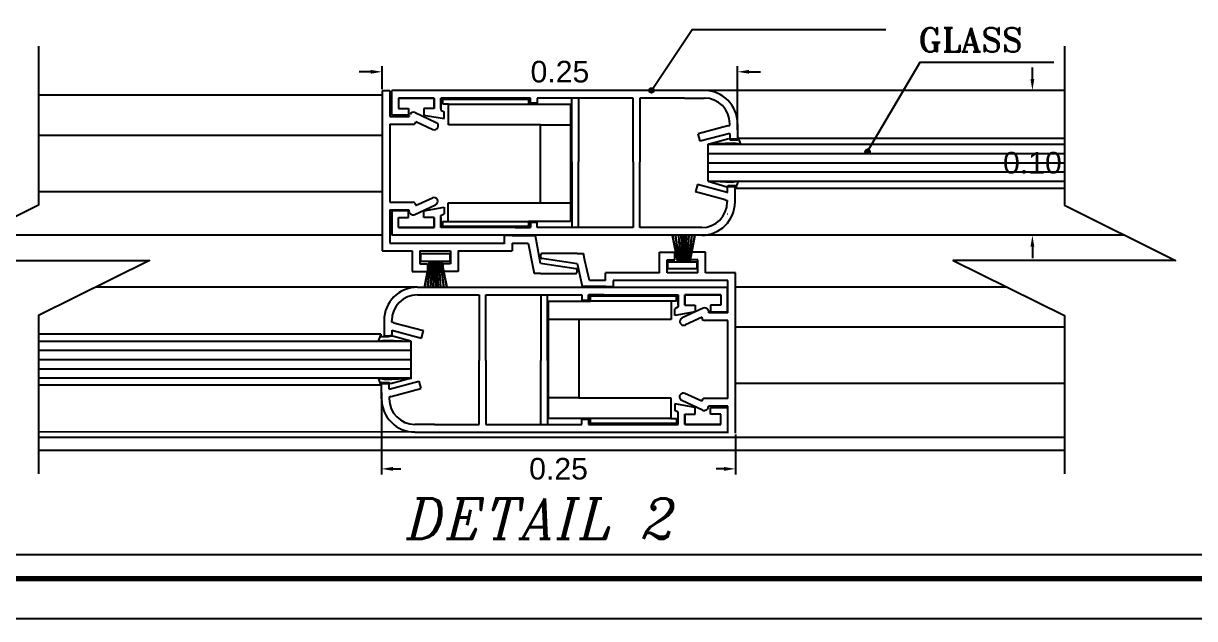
# Model space of a CAD drawing. Header units: inches. Extents: x -580639 to 179052, y 0 to 152898.
# Drawn here: x 155314 to 169954, y 114140 to 121579 of the extents above; entities that cross this region are included whole.
import ezdxf

# ---------------------------------------------------------------- set-up
doc = ezdxf.new("R2010")
doc.units = ezdxf.units.IN
doc.header["$LTSCALE"] = 500
doc.header["$MEASUREMENT"] = 0
doc.linetypes.add('ACAD_ISO03W100', pattern=[30, 12, -18])
doc.layers.add('A-0.25', color=42, linetype='Continuous', lineweight=25)
doc.layers.add('A-wall', color=52, linetype='Continuous', lineweight=35)
for name, color, linetype in [('A-SYMB-CUTL', 111, 'Continuous'), ('BURLETES', 1, 'Continuous'), ('Cotas', 1, 'Continuous'), ('DIMEN1', 6, 'Continuous'), ('HERRAJES', 1, 'Continuous'), ('VIDRIOS', 4, 'Continuous')]:
    doc.layers.add(name, color=color, linetype=linetype)
doc.styles.add('ITALICC', font='ITALICC.shx', dxfattribs={"oblique": 12.5, "height": 0.2})
doc.styles.add('ROMANT', font='romant.shx')
doc.styles.get("Standard").update_dxf_attribs({"font": 'arial.ttf'})
doc.dimstyles.get("Standard").update_dxf_attribs({"dimtxt": 0.18, "dimasz": 0.18, "dimexe": 0.18, "dimexo": 0.0625, "dimgap": 0.09, "dimtad": 0, "dimtih": 1, "dimtoh": 1, "dimdec": 4, "dimzin": 0, "dimdsep": 46, "dimtxsty": 'Standard', "dimcen": 0.09, "dimadec": 0, "dimazin": 0, "dimtfac": 1, "dimtdec": 4, "dimtofl": 0, "dimtmove": 0, "dimatfit": 3, "dimfxl": 1, "dimtolj": 1, "dimtzin": 0, "dimarcsym": 0})

# ---------------------------------------------------------------- blocks, each defined once
blk = doc.blocks.new('*D1647')
at = {"layer": 'Defpoints', "color": 0, "linetype": 'ACAD_ISO03W100', "ltscale": 15, "transparency": 16777216}
for p in [(2.13738, 0.32575), (2.1152, 0.22518), (2.13738, 0.22518)]:
    blk.add_point(p, dxfattribs=at)
at = {"layer": 'DIMEN1', "color": 0, "linetype": 'Continuous', "lineweight": -2, "ltscale": 15, "transparency": 16777216}
for p, q in [((2.1152, 0.33375), (2.1152, 0.34175)), ((2.13638, 0.32575), (2.1112, 0.32575)), ((2.13638, 0.22518), (2.1112, 0.22518)), ((2.1152, 0.21718), (2.1152, 0.20918))]:
    blk.add_line(p, q, dxfattribs=at)
at = {"layer": 'DIMEN1', "color": 0, "linetype": 'ACAD_ISO03W100', "ltscale": 15, "transparency": 16777216}
for points in [[(2.11386, 0.33375), (2.11653, 0.33375), (2.1152, 0.32575)], [(2.11386, 0.21718), (2.11653, 0.21718), (2.1152, 0.22518)]]:
    blk.add_solid(points, dxfattribs=at)
at = {"layer": 'DIMEN1', "color": 0, "linetype": 'ACAD_ISO03W100', "ltscale": 15, "transparency": 16777216, "insert": (2.1152, 0.27547), "char_height": 0.015, "attachment_point": 5}
blk.add_mtext('\\A1;0.10', dxfattribs=at)
blk = doc.blocks.new('*D1648')
at = {"layer": 'Defpoints', "color": 0, "linetype": 'ACAD_ISO03W100', "ltscale": 15, "transparency": 16777216}
for p in [(1.66321, 0.11698), (1.90904, 0.08785), (1.66321, 0.06296)]:
    blk.add_point(p, dxfattribs=at)
at = {"layer": 'DIMEN1', "color": 0, "linetype": 'Continuous', "lineweight": -2, "ltscale": 15, "transparency": 16777216}
for p, q in [((1.66321, 0.11598), (1.66321, 0.05896)), ((1.90904, 0.08685), (1.90904, 0.05896)), ((1.67121, 0.06296), (1.67659, 0.06296)), ((1.90104, 0.06296), (1.89567, 0.06296))]:
    blk.add_line(p, q, dxfattribs=at)
at = {"layer": 'DIMEN1', "color": 0, "linetype": 'ACAD_ISO03W100', "ltscale": 15, "transparency": 16777216}
for points in [[(1.67121, 0.06429), (1.67121, 0.06162), (1.66321, 0.06296)], [(1.90104, 0.06429), (1.90104, 0.06162), (1.90904, 0.06296)]]:
    blk.add_solid(points, dxfattribs=at)
at = {"layer": 'DIMEN1', "color": 0, "linetype": 'ACAD_ISO03W100', "ltscale": 15, "transparency": 16777216, "insert": (1.78613, 0.06296), "char_height": 0.015, "attachment_point": 5}
blk.add_mtext('\\A1;0.25', dxfattribs=at)
blk = doc.blocks.new('*D1649')
at = {"layer": 'Defpoints', "color": 0, "linetype": 'ACAD_ISO03W100', "ltscale": 15, "transparency": 16777216}
for p in [(1.91048, 0.33871), (1.66369, 0.3256), (1.91048, 0.29732)]:
    blk.add_point(p, dxfattribs=at)
at = {"layer": 'DIMEN1', "color": 0, "linetype": 'Continuous', "lineweight": -2, "ltscale": 15, "transparency": 16777216}
for p, q in [((1.66369, 0.3266), (1.66369, 0.34271)), ((1.91048, 0.29832), (1.91048, 0.34271)), ((1.65569, 0.33871), (1.64769, 0.33871)), ((1.91848, 0.33871), (1.92648, 0.33871))]:
    blk.add_line(p, q, dxfattribs=at)
at = {"layer": 'DIMEN1', "color": 0, "linetype": 'ACAD_ISO03W100', "ltscale": 15, "transparency": 16777216}
for points in [[(1.65569, 0.34005), (1.65569, 0.33738), (1.66369, 0.33871)], [(1.91848, 0.34005), (1.91848, 0.33738), (1.91048, 0.33871)]]:
    blk.add_solid(points, dxfattribs=at)
at = {"layer": 'DIMEN1', "color": 0, "linetype": 'ACAD_ISO03W100', "ltscale": 15, "transparency": 16777216, "insert": (1.78709, 0.33871), "char_height": 0.015, "attachment_point": 5}
blk.add_mtext('\\A1;0.25', dxfattribs=at)
blk = doc.blocks.new('A$C0E497C2A')
at = {"color": 2}
for p, q in [((1.66369, 0.3256), (1.66369, 0.21967)), ((1.66903, 0.3256), (1.66369, 0.3256)), ((1.66903, 0.3256), (1.66903, 0.3076)), ((1.67489, 0.32576), (1.67026, 0.32576)), ((1.67026, 0.32505), (1.67026, 0.32576)), ((1.88739, 0.32575), (1.67489, 0.32576)), ((1.67026, 0.30868), (1.67026, 0.32505)), ((1.6998, 0.32043), (1.67489, 0.32043)), ((1.67489, 0.32043), (1.6998, 0.32043)), ((1.67489, 0.32043), (1.67489, 0.31331)), ((1.6998, 0.31331), (1.6998, 0.32043)), ((1.6998, 0.32043), (1.6998, 0.31331)), ((1.76672, 0.32043), (1.70443, 0.32043)), ((1.70443, 0.31331), (1.70443, 0.32043)), ((1.70443, 0.32043), (1.70443, 0.31331)), ((1.75605, 0.32043), (1.76672, 0.32043)), ((1.76672, 0.32043), (1.76067, 0.32043)), ((1.76672, 0.31687), (1.76672, 0.32043)), ((1.83802, 0.32043), (1.77135, 0.32043)), ((1.77135, 0.32043), (1.77135, 0.31687)), ((1.79531, 0.27607), (1.79531, 0.32043)), ((1.79993, 0.32043), (1.79993, 0.27607)), ((1.83802, 0.27607), (1.83802, 0.32043)), ((1.87362, 0.32043), (1.84265, 0.32043)), ((1.87362, 0.32043), (1.84265, 0.32043)), ((1.84265, 0.32043), (1.84265, 0.27607)), ((1.87362, 0.32043), (1.8873, 0.32043)), ((1.67489, 0.31331), (1.68201, 0.31331)), ((1.68201, 0.31331), (1.68201, 0.30868)), ((1.68655, 0.31035), (1.70107, 0.30358)), ((1.69268, 0.31331), (1.69268, 0.30868)), ((1.6998, 0.31331), (1.69268, 0.31331)), ((1.70443, 0.31331), (1.70443, 0.31206)), ((1.70443, 0.31206), (1.70671, 0.31083)), ((1.70671, 0.30621), (1.70671, 0.31083)), ((1.77135, 0.31687), (1.76672, 0.31687)), ((1.66903, 0.3076), (1.68246, 0.3076)), ((1.66903, 0.30227), (1.68526, 0.30227)), ((1.66903, 0.30227), (1.66903, 0.24809)), ((1.68201, 0.30868), (1.67026, 0.30868)), ((1.68704, 0.30423), (1.69881, 0.29874)), ((1.69268, 0.30868), (1.70671, 0.30621)), ((1.90372, 0.30112), (1.88309, 0.29559)), ((1.90372, 0.30112), (1.9051, 0.30151)), ((1.9051, 0.30151), (1.9051, 0.30263)), ((1.91044, 0.30263), (1.91052, 0.29202)), ((1.88447, 0.29044), (1.88309, 0.29559)), ((1.9051, 0.29596), (1.88447, 0.29044)), ((1.9051, 0.29596), (1.90518, 0.29596)), ((1.90518, 0.29596), (1.90518, 0.29202)), ((1.91052, 0.29202), (1.90518, 0.29202)), ((1.79531, 0.27607), (1.79531, 0.23051)), ((1.79993, 0.23051), (1.79993, 0.27607)), ((1.83802, 0.27607), (1.83802, 0.23051)), ((1.84265, 0.23051), (1.84265, 0.27607)), ((1.88271, 0.26051), (1.88133, 0.25536)), ((1.90334, 0.25499), (1.88271, 0.26051)), ((1.90196, 0.24983), (1.88133, 0.25536)), ((1.90334, 0.25499), (1.90342, 0.25499)), ((1.90876, 0.25893), (1.90342, 0.25893)), ((1.90342, 0.25499), (1.90342, 0.25893)), ((1.90868, 0.24832), (1.90876, 0.25893)), ((1.66903, 0.24809), (1.68513, 0.24809)), ((1.68625, 0.23959), (1.70077, 0.24636)), ((1.68691, 0.24579), (1.69851, 0.25119)), ((1.69268, 0.24226), (1.70671, 0.24473)), ((1.70671, 0.24473), (1.70671, 0.2401)), ((1.90196, 0.24983), (1.90334, 0.24944)), ((1.90334, 0.24944), (1.90334, 0.24832)), ((1.90334, 0.24944), (1.90342, 0.24944)), ((1.66903, 0.24275), (1.68219, 0.24275)), ((1.66903, 0.24275), (1.66903, 0.21967)), ((1.68201, 0.24226), (1.67026, 0.24226)), ((1.67026, 0.24226), (1.67026, 0.22517)), ((1.67489, 0.23051), (1.67489, 0.23763)), ((1.67489, 0.23763), (1.68201, 0.23763)), ((1.68201, 0.23763), (1.68201, 0.24226)), ((1.6827, 0.24088), (1.68233, 0.24168)), ((1.69268, 0.23763), (1.69268, 0.24226)), ((1.6998, 0.23763), (1.69268, 0.23763)), ((1.6998, 0.23051), (1.6998, 0.23763)), ((1.6998, 0.23763), (1.6998, 0.23051)), ((1.70443, 0.23888), (1.70671, 0.2401)), ((1.70443, 0.23763), (1.70443, 0.23888)), ((1.70443, 0.23051), (1.70443, 0.23763)), ((1.70443, 0.23763), (1.70443, 0.23051)), ((1.9033, 0.24013), (1.90342, 0.24013)), ((1.67489, 0.23051), (1.6998, 0.23051)), ((1.6998, 0.23051), (1.67489, 0.23051)), ((1.76672, 0.23051), (1.70443, 0.23051)), ((1.75605, 0.23051), (1.76672, 0.23051)), ((1.76672, 0.23051), (1.76067, 0.23051)), ((1.77135, 0.23407), (1.76672, 0.23407)), ((1.76672, 0.23407), (1.76672, 0.23051)), ((1.77135, 0.23051), (1.77135, 0.23407)), ((1.83802, 0.23051), (1.77135, 0.23051)), ((1.87362, 0.23051), (1.84265, 0.23051)), ((1.87362, 0.23051), (1.84265, 0.23051)), ((1.87824, 0.23051), (1.87362, 0.23051)), ((1.88554, 0.23051), (1.87824, 0.23051)), ((1.66369, 0.21967), (1.66369, 0.21433)), ((1.66903, 0.21967), (1.74855, 0.21967)), ((1.88554, 0.22518), (1.67026, 0.22517)), ((1.74855, 0.22338), (1.74855, 0.22501)), ((1.75389, 0.22501), (1.74855, 0.22501)), ((1.74855, 0.21982), (1.74855, 0.22338)), ((1.74855, 0.21982), (1.74855, 0.21946)), ((1.75389, 0.22501), (1.76989, 0.22501)), ((1.75389, 0.21982), (1.75389, 0.21433)), ((1.75389, 0.21967), (1.76455, 0.21967)), ((1.76455, 0.2197), (1.76455, 0.21967)), ((1.76455, 0.21967), (1.76514, 0.21967)), ((1.76514, 0.21967), (1.76831, 0.20338)), ((1.76989, 0.22501), (1.77339, 0.20583)), ((1.66369, 0.21433), (1.68446, 0.21433)), ((1.68446, 0.21429), (1.68446, 0.21444)), ((1.68446, 0.21429), (1.68446, 0.20005)), ((1.6898, 0.21433), (1.71116, 0.21433)), ((1.6898, 0.21433), (1.6898, 0.20539)), ((1.71116, 0.21433), (1.71116, 0.20539)), ((1.7165, 0.21433), (1.7165, 0.20005)), ((1.7165, 0.21433), (1.75389, 0.21433)), ((1.77389, 0.20971), (1.77389, 0.21176)), ((1.79912, 0.21247), (1.7746, 0.21247)), ((1.79912, 0.21247), (1.80347, 0.21247)), ((1.80443, 0.20775), (1.80347, 0.21247)), ((1.85623, 0.19916), (1.85623, 0.2134)), ((1.85623, 0.2134), (1.86691, 0.2134)), ((1.85623, 0.2134), (1.86178, 0.2134)), ((1.86691, 0.20806), (1.86691, 0.2134)), ((1.88827, 0.2134), (1.87759, 0.2134)), ((1.87759, 0.20806), (1.87759, 0.2134)), ((1.88827, 0.2134), (1.88272, 0.2134)), ((1.88827, 0.19916), (1.88827, 0.2134)), ((1.6898, 0.20539), (1.69514, 0.20539)), ((1.69514, 0.20539), (1.69514, 0.20005)), ((1.70583, 0.20539), (1.70583, 0.20005)), ((1.71116, 0.20539), (1.70583, 0.20539)), ((1.76831, 0.20338), (1.76926, 0.19867)), ((1.77362, 0.2058), (1.79824, 0.20213)), ((1.79912, 0.20534), (1.77449, 0.209)), ((1.80284, 0.18963), (1.79934, 0.20531)), ((1.80759, 0.19378), (1.80443, 0.20775)), ((1.86157, 0.19916), (1.86157, 0.20806)), ((1.86157, 0.20806), (1.86691, 0.20806)), ((1.88293, 0.20806), (1.87759, 0.20806)), ((1.88293, 0.19916), (1.88293, 0.20806)), ((1.68446, 0.20005), (1.69514, 0.20005)), ((1.68446, 0.20005), (1.69001, 0.20005)), ((1.7165, 0.20005), (1.70583, 0.20005)), ((1.7165, 0.20005), (1.71095, 0.20005)), ((1.77361, 0.19867), (1.76926, 0.19867)), ((1.77361, 0.19867), (1.79813, 0.19867)), ((1.79885, 0.20143), (1.79885, 0.19938)), ((1.81884, 0.19378), (1.81884, 0.19912)), ((1.85623, 0.19912), (1.81884, 0.19912)), ((1.85623, 0.19916), (1.85622, 0.19899)), ((1.88293, 0.19912), (1.86157, 0.19912)), ((1.88827, 0.19916), (1.88827, 0.19901)), ((1.90904, 0.19912), (1.88827, 0.19912)), ((1.90904, 0.19378), (1.90904, 0.19912)), ((1.68815, 0.18912), (1.89881, 0.18913)), ((1.81884, 0.18963), (1.80284, 0.18963)), ((1.80818, 0.19378), (1.80759, 0.19378)), ((1.81884, 0.19378), (1.80818, 0.19378)), ((1.80818, 0.19375), (1.80818, 0.19378)), ((1.81884, 0.18963), (1.82418, 0.18963)), ((1.9037, 0.19378), (1.82418, 0.19378)), ((1.82418, 0.19378), (1.82418, 0.19007)), ((1.82418, 0.19007), (1.82418, 0.18963)), ((1.89881, 0.18913), (1.90344, 0.18913)), ((1.90344, 0.18842), (1.90344, 0.18913)), ((1.90344, 0.17205), (1.90344, 0.18842)), ((1.9037, 0.17138), (1.9037, 0.19378)), ((1.90904, 0.08785), (1.90904, 0.19378)), ((1.68815, 0.18379), (1.69545, 0.18379)), ((1.69545, 0.18379), (1.70008, 0.18379)), ((1.70008, 0.18379), (1.73105, 0.18379)), ((1.70008, 0.18379), (1.73105, 0.18379)), ((1.73105, 0.18379), (1.73105, 0.13823)), ((1.73567, 0.13823), (1.73567, 0.18379)), ((1.73567, 0.18379), (1.80235, 0.18379)), ((1.77376, 0.18379), (1.77376, 0.13823)), ((1.77839, 0.13823), (1.77839, 0.18379)), ((1.80235, 0.18379), (1.80235, 0.18023)), ((1.80235, 0.18023), (1.80697, 0.18023)), ((1.81765, 0.18379), (1.80697, 0.18379)), ((1.80697, 0.18023), (1.80697, 0.18379)), ((1.80697, 0.18379), (1.86927, 0.18379)), ((1.86927, 0.17668), (1.86927, 0.18379)), ((1.89881, 0.18379), (1.87389, 0.18379)), ((1.87389, 0.18379), (1.87389, 0.17668)), ((1.87389, 0.17668), (1.87389, 0.18379)), ((1.87389, 0.18379), (1.89881, 0.18379)), ((1.89881, 0.18379), (1.89881, 0.17668)), ((1.6704, 0.17417), (1.67028, 0.17417)), ((1.86927, 0.17543), (1.86699, 0.1742)), ((1.86699, 0.16958), (1.86699, 0.1742)), ((1.88101, 0.17205), (1.86699, 0.16958)), ((1.86927, 0.17668), (1.86927, 0.17543)), ((1.88649, 0.17454), (1.87198, 0.16777)), ((1.87389, 0.17668), (1.88101, 0.17668)), ((1.88101, 0.17668), (1.88101, 0.17205)), ((1.89004, 0.17325), (1.89042, 0.17244)), ((1.9037, 0.17138), (1.89056, 0.17138)), ((1.89881, 0.17668), (1.89169, 0.17668)), ((1.89169, 0.17668), (1.89169, 0.17205)), ((1.89169, 0.17205), (1.90344, 0.17205)), ((1.66502, 0.16599), (1.66494, 0.15537)), ((1.67036, 0.16487), (1.67028, 0.16487)), ((1.67036, 0.16487), (1.67036, 0.16599)), ((1.67174, 0.16448), (1.67036, 0.16487)), ((1.67174, 0.16448), (1.69237, 0.15895)), ((1.88583, 0.16834), (1.87423, 0.16293)), ((1.88583, 0.16782), (1.88583, 0.16834)), ((1.9037, 0.16604), (1.88761, 0.16604)), ((1.9037, 0.11186), (1.9037, 0.16604)), ((1.66494, 0.15537), (1.67028, 0.15537)), ((1.67036, 0.15932), (1.67028, 0.15932)), ((1.67028, 0.15932), (1.67028, 0.15537)), ((1.67036, 0.15932), (1.69099, 0.15379)), ((1.69099, 0.15379), (1.69237, 0.15895)), ((1.73105, 0.09388), (1.73105, 0.13823)), ((1.73567, 0.13823), (1.73567, 0.09388)), ((1.77376, 0.09388), (1.77376, 0.13823)), ((1.77839, 0.13823), (1.77839, 0.09388)), ((1.66317, 0.12229), (1.66851, 0.12229)), ((1.66326, 0.11168), (1.66317, 0.12229)), ((1.66851, 0.11834), (1.66851, 0.12229)), ((1.66859, 0.11834), (1.68922, 0.12387)), ((1.68922, 0.12387), (1.69061, 0.11871)), ((1.66998, 0.11319), (1.69061, 0.11871)), ((1.8857, 0.1099), (1.87394, 0.11538)), ((1.66998, 0.11319), (1.66859, 0.11279)), ((1.66859, 0.11279), (1.66859, 0.11168)), ((1.86699, 0.1081), (1.86699, 0.10347)), ((1.88101, 0.10563), (1.86699, 0.1081)), ((1.8862, 0.10377), (1.87168, 0.11054)), ((1.9037, 0.11186), (1.88748, 0.11186)), ((1.9037, 0.10652), (1.89028, 0.10652)), ((1.9037, 0.08785), (1.9037, 0.10652)), ((1.86927, 0.10225), (1.86699, 0.10347)), ((1.86927, 0.09388), (1.86927, 0.10225)), ((1.87389, 0.101), (1.87389, 0.09388)), ((1.87389, 0.101), (1.88101, 0.101)), ((1.87389, 0.09388), (1.87389, 0.101)), ((1.88101, 0.101), (1.88101, 0.10563)), ((1.89169, 0.10563), (1.90344, 0.10563)), ((1.89169, 0.101), (1.89169, 0.10563)), ((1.89881, 0.101), (1.89169, 0.101)), ((1.89881, 0.09388), (1.89881, 0.101)), ((1.90344, 0.10563), (1.90344, 0.08925)), ((1.70008, 0.09388), (1.68639, 0.09388)), ((1.70008, 0.09388), (1.73105, 0.09388)), ((1.73567, 0.09388), (1.80235, 0.09388)), ((1.80235, 0.09744), (1.80697, 0.09744)), ((1.80235, 0.09388), (1.80235, 0.09744)), ((1.80697, 0.09744), (1.80697, 0.09388)), ((1.80697, 0.09388), (1.86927, 0.09388)), ((1.87389, 0.09388), (1.89881, 0.09388)), ((1.89881, 0.09388), (1.87389, 0.09388)), ((1.68631, 0.08855), (1.89881, 0.08854)), ((1.89881, 0.08854), (1.90344, 0.08854)), ((1.90344, 0.08925), (1.90344, 0.08854))]:
    blk.add_line(p, q, dxfattribs=at)
for p, q in [((1.9051, 0.30151), (1.90518, 0.30151)), ((1.8866, 0.22538), (1.88721, 0.22538)), ((1.86927, 0.18379), (1.86927, 0.17668)), ((1.66859, 0.11834), (1.66851, 0.11834)), ((1.70008, 0.09388), (1.73105, 0.09388)), ((1.80697, 0.09388), (1.81302, 0.09388))]:
    blk.add_line(p, q)
for centre, radius, start, end in [((1.8873, 0.30263), 0.02314, 0, 90), ((1.8873, 0.30263), 0.0178, 0, 90), ((1.68542, 0.30793), 0.00267, 65, 155), ((1.68424, 0.3075), 0.00178, 155, 176.63017), ((1.68526, 0.30405), 0.00178, 270, 0), ((1.69994, 0.30116), 0.00267, 335, 65), ((1.69994, 0.30116), 0.00267, 245, 335), ((1.68513, 0.24631), 0.00178, 0, 90), ((1.69964, 0.24877), 0.00267, 25, 115), ((1.69964, 0.24877), 0.00267, 295, 25), ((1.88554, 0.24832), 0.02314, 270, 0), ((1.88554, 0.24832), 0.0178, 270, 0), ((1.68394, 0.24244), 0.00178, 169.95219, 205), ((1.68512, 0.24201), 0.00267, 205, 295), ((1.7746, 0.21176), 0.000712, 90, 180), ((1.7746, 0.20971), 0.000712, 180, 261.53404), ((1.79813, 0.19938), 0.000712, 270, 0), ((1.79813, 0.20143), 0.000712, 0, 81.53404), ((1.68815, 0.16599), 0.02314, 90, 180), ((1.68815, 0.16599), 0.0178, 90, 180), ((1.88762, 0.17212), 0.00267, 25, 115), ((1.8888, 0.17169), 0.00178, 349.95219, 25), ((1.8731, 0.16535), 0.00267, 115, 205), ((1.8731, 0.16535), 0.00267, 205, 295), ((1.88761, 0.16782), 0.00178, 180, 270), ((1.87281, 0.11296), 0.00267, 155, 245), ((1.87281, 0.11296), 0.00267, 65, 155), ((1.68639, 0.11168), 0.02314, 180, 270), ((1.68639, 0.11168), 0.0178, 180, 270), ((1.88748, 0.11008), 0.00178, 90, 180), ((1.88733, 0.10637), 0.00283, 246.35249, 349.90772), ((1.88851, 0.10662), 0.00178, 335, 356.63017)]:
    blk.add_arc(centre, radius, start, end, dxfattribs=at)
at = {"layer": 'A-SYMB-CUTL'}
for points in [[(1.42489, 0.35658), (1.42489, 0.24605), (1.34764, 0.20776), (1.50215, 0.20776), (1.42489, 0.16947), (1.42489, 0.05949)], [(2.13738, 0.35658), (2.13738, 0.24605), (2.21464, 0.20776), (2.06013, 0.20776), (2.13738, 0.16947), (2.13738, 0.05949)]]:
    blk.add_lwpolyline(points, dxfattribs=at)
at = {"layer": 'BURLETES'}
for p, q in [((1.86508, 0.22499), (1.86525, 0.22502)), ((1.86508, 0.22499), (1.86869, 0.20673)), ((1.86525, 0.22502), (1.86887, 0.20677)), ((1.86716, 0.2251), (1.86734, 0.22512)), ((1.86716, 0.2251), (1.86961, 0.20674)), ((1.86734, 0.22512), (1.86979, 0.20676)), ((1.86937, 0.22499), (1.86955, 0.225)), ((1.86937, 0.22499), (1.87066, 0.20674)), ((1.86955, 0.225), (1.87084, 0.20675)), ((1.87111, 0.22499), (1.87128, 0.225)), ((1.87111, 0.22499), (1.87194, 0.20674)), ((1.87128, 0.225), (1.87212, 0.20675)), ((1.87273, 0.225), (1.87318, 0.225)), ((1.87273, 0.20674), (1.87273, 0.225)), ((1.87318, 0.225), (1.87318, 0.20674)), ((1.87463, 0.225), (1.87382, 0.20675)), ((1.87481, 0.225), (1.87399, 0.20674)), ((1.87481, 0.225), (1.87463, 0.225)), ((1.87637, 0.22501), (1.87509, 0.20675)), ((1.87654, 0.225), (1.87527, 0.20674)), ((1.87857, 0.22513), (1.87614, 0.20676)), ((1.87875, 0.2251), (1.87632, 0.20674)), ((1.87654, 0.225), (1.87637, 0.22501)), ((1.88066, 0.22503), (1.87706, 0.20677)), ((1.88084, 0.225), (1.87724, 0.20674)), ((1.87875, 0.2251), (1.87857, 0.22513)), ((1.88084, 0.225), (1.88066, 0.22503)), ((1.71076, 0.21223), (1.69019, 0.21225)), ((1.69019, 0.21225), (1.69019, 0.2073)), ((1.71076, 0.20728), (1.71076, 0.21223)), ((1.8724, 0.21451), (1.8724, 0.21451)), ((1.87287, 0.21493), (1.87287, 0.21493)), ((1.69019, 0.2073), (1.71076, 0.20728)), ((1.693, 0.18906), (1.69661, 0.20732)), ((1.69317, 0.18903), (1.69679, 0.20728)), ((1.69509, 0.18895), (1.69754, 0.20731)), ((1.69526, 0.18893), (1.69771, 0.20729)), ((1.69729, 0.18906), (1.69858, 0.20731)), ((1.69747, 0.18905), (1.69876, 0.2073)), ((1.69903, 0.18906), (1.69986, 0.20731)), ((1.6992, 0.18905), (1.70004, 0.2073)), ((1.70065, 0.20731), (1.70065, 0.18906)), ((1.7011, 0.18906), (1.7011, 0.20731)), ((1.70255, 0.18905), (1.70174, 0.2073)), ((1.70273, 0.18906), (1.70192, 0.20731)), ((1.70429, 0.18904), (1.70301, 0.2073)), ((1.70446, 0.18906), (1.70319, 0.20731)), ((1.70649, 0.18892), (1.70406, 0.20729)), ((1.70667, 0.18895), (1.70424, 0.20731)), ((1.70858, 0.18902), (1.70499, 0.20728)), ((1.70876, 0.18906), (1.70516, 0.20731)), ((1.86194, 0.20672), (1.88227, 0.20672)), ((1.86194, 0.20177), (1.86194, 0.20672)), ((1.88227, 0.20672), (1.88227, 0.20177)), ((1.88227, 0.20177), (1.86194, 0.20177)), ((1.70065, 0.18906), (1.7011, 0.18906))]:
    blk.add_line(p, q, dxfattribs=at)
at = {"layer": 'Cotas', "color": 22}
for p, q in [((2.13738, 0.32575), (1.88739, 0.32575)), ((1.42489, 0.32263), (1.66369, 0.32263)), ((1.42489, 0.29478), (1.66369, 0.29478)), ((1.91072, 0.29328), (1.91072, 0.29141)), ((1.91072, 0.29328), (1.91249, 0.2884)), ((1.89004, 0.2884), (1.90433, 0.29234)), ((1.90782, 0.28922), (1.89004, 0.2884)), ((1.90433, 0.29234), (1.90537, 0.29151)), ((1.90537, 0.29151), (1.91072, 0.29141)), ((1.91249, 0.2884), (1.90782, 0.28922)), ((1.91072, 0.29269), (2.13738, 0.29269)), ((1.91072, 0.29141), (1.91072, 0.29269)), ((1.89004, 0.26275), (1.90289, 0.25881)), ((1.90638, 0.26193), (1.89004, 0.26275)), ((1.91105, 0.26275), (1.90638, 0.26193)), ((1.90928, 0.25787), (1.91105, 0.26275)), ((1.42489, 0.25563), (1.66369, 0.25563)), ((1.90289, 0.25881), (1.90393, 0.25964)), ((1.90393, 0.25964), (1.90928, 0.25974)), ((1.90928, 0.25787), (1.90928, 0.25974)), ((1.90928, 0.25787), (2.13738, 0.25787)), ((1.66369, 0.22518), (1.3828, 0.22518)), ((2.17897, 0.22518), (1.88554, 0.22518)), ((1.68815, 0.18912), (1.46455, 0.18912)), ((2.09773, 0.18912), (1.90904, 0.18912)), ((1.66271, 0.15644), (1.42489, 0.15644)), ((1.66271, 0.15644), (1.66094, 0.15155)), ((1.66271, 0.15644), (1.66271, 0.15457)), ((1.66806, 0.15466), (1.66271, 0.15457)), ((1.6691, 0.15549), (1.66806, 0.15466)), ((1.68366, 0.15155), (1.6691, 0.15549)), ((2.13738, 0.1613), (1.90904, 0.1613)), ((1.66094, 0.15155), (1.66561, 0.15238)), ((1.66561, 0.15238), (1.68366, 0.15155)), ((1.66121, 0.12591), (1.66588, 0.12509)), ((1.66298, 0.12102), (1.66121, 0.12591)), ((1.66832, 0.1228), (1.66298, 0.12289)), ((1.66298, 0.12102), (1.66298, 0.12289)), ((1.66298, 0.12289), (1.66298, 0.12161)), ((1.66588, 0.12509), (1.68392, 0.12591)), ((1.66936, 0.12197), (1.66832, 0.1228)), ((1.68392, 0.12591), (1.66936, 0.12197)), ((2.13738, 0.12214), (1.90904, 0.12214)), ((1.42489, 0.12123), (1.6629, 0.12123)), ((1.68639, 0.08854), (1.42489, 0.08861)), ((2.13738, 0.08477), (1.42489, 0.08477)), ((1.42489, 0.07587), (2.13738, 0.07587))]:
    blk.add_line(p, q, dxfattribs=at)
at = {"layer": 'HERRAJES', "color": 3}
for p, q in [((1.70571, 0.31972), (1.76534, 0.31972)), ((1.70571, 0.31634), (1.70571, 0.31972)), ((1.76534, 0.31972), (1.76534, 0.31634)), ((1.70963, 0.31634), (1.70571, 0.31634)), ((1.70963, 0.30192), (1.70963, 0.31634)), ((1.70963, 0.31634), (1.76534, 0.31634)), ((1.76534, 0.31634), (1.79452, 0.31634)), ((1.79452, 0.31634), (1.79452, 0.23483)), ((1.77352, 0.30192), (1.70963, 0.30192)), ((1.77352, 0.24764), (1.77352, 0.30192)), ((1.77352, 0.30192), (1.79452, 0.30192)), ((1.70945, 0.23483), (1.70945, 0.24764)), ((1.70945, 0.24764), (1.77352, 0.24764)), ((1.77352, 0.24764), (1.79452, 0.24764)), ((1.70571, 0.23127), (1.70571, 0.23483)), ((1.70571, 0.23483), (1.70945, 0.23483)), ((1.76534, 0.23127), (1.70571, 0.23127)), ((1.70945, 0.23483), (1.76534, 0.23483)), ((1.79452, 0.23483), (1.76534, 0.23483)), ((1.76534, 0.23483), (1.76534, 0.23127)), ((1.77917, 0.09797), (1.77917, 0.17948)), ((1.77917, 0.17948), (1.80836, 0.17948)), ((1.80836, 0.18304), (1.86798, 0.18304)), ((1.80836, 0.17948), (1.80836, 0.18304)), ((1.86425, 0.17948), (1.80836, 0.17948)), ((1.86425, 0.17948), (1.86425, 0.16667)), ((1.86798, 0.17948), (1.86425, 0.17948)), ((1.86798, 0.17948), (1.86798, 0.18304)), ((1.80017, 0.16667), (1.77917, 0.16667)), ((1.86425, 0.16667), (1.80017, 0.16667)), ((1.80017, 0.16667), (1.80017, 0.11238)), ((1.80017, 0.11238), (1.77917, 0.11238)), ((1.80017, 0.11238), (1.86407, 0.11238)), ((1.86407, 0.11238), (1.86407, 0.09797)), ((1.80836, 0.09797), (1.77917, 0.09797)), ((1.86407, 0.09797), (1.80836, 0.09797)), ((1.80836, 0.09458), (1.80836, 0.09797)), ((1.86407, 0.09797), (1.86798, 0.09797)), ((1.86798, 0.09797), (1.86798, 0.09458)), ((1.86798, 0.09458), (1.80836, 0.09458))]:
    blk.add_line(p, q, dxfattribs=at)
at = {"layer": 'VIDRIOS'}
for p, q in [((1.89004, 0.2884), (2.13738, 0.2884)), ((1.89004, 0.26275), (1.89004, 0.2884)), ((1.89004, 0.28199), (2.13738, 0.28199)), ((1.89004, 0.27558), (2.13738, 0.27558)), ((1.89004, 0.26917), (2.13738, 0.26917)), ((1.89004, 0.26275), (2.13738, 0.26275)), ((1.42489, 0.15176), (1.68366, 0.15176)), ((1.68366, 0.15176), (1.68366, 0.1259)), ((1.42489, 0.14535), (1.68366, 0.14535)), ((1.42489, 0.13894), (1.68366, 0.13894)), ((1.42489, 0.13253), (1.68366, 0.13253)), ((1.42489, 0.12611), (1.68366, 0.12611))]:
    blk.add_line(p, q, dxfattribs=at)
at = {"layer": 'DIMEN1', "linetype": 'ACAD_ISO03W100', "ltscale": 15}
dim = blk.add_linear_dim(base=(1.91048, 0.33871), p1=(1.66369, 0.3256), p2=(1.91048, 0.29732), dimstyle='Standard', override={"dimscale": 1, "dimtxt": 0.015, "dimasz": 0.008, "dimexe": 0.004, "dimexo": 0.001, "dimdle": 0.008, "dimfxl": 0.008, "dimarcsym": 2}, dxfattribs=at)
dim.commit()
dim.dimension.update_dxf_attribs({"geometry": '*D1649', "text_midpoint": (1.78709, 0.33871)})
dim = blk.add_linear_dim(base=(2.1152, 0.22518), p1=(2.13738, 0.32575), p2=(2.13738, 0.22518), angle=90, dimstyle='Standard', override={"dimscale": 1, "dimtxt": 0.015, "dimasz": 0.008, "dimexe": 0.004, "dimexo": 0.001, "dimdle": 0.008, "dimfxl": 0.008, "dimarcsym": 2}, dxfattribs=at)
dim.commit()
dim.dimension.update_dxf_attribs({"geometry": '*D1647', "text_midpoint": (2.1152, 0.27547), "dimtype": 128})
dim = blk.add_linear_dim(base=(1.66321, 0.06296), p1=(1.90904, 0.08785), p2=(1.66321, 0.11698), dimstyle='Standard', override={"dimscale": 1, "dimtxt": 0.015, "dimasz": 0.008, "dimexe": 0.004, "dimexo": 0.001, "dimdle": 0.008, "dimfxl": 0.008, "dimarcsym": 2}, dxfattribs=at)
dim.commit()
dim.dimension.update_dxf_attribs({"geometry": '*D1648', "text_midpoint": (1.78613, 0.06296), "dimtype": 128})

msp = doc.modelspace()

# ---------------------------------------------------------------- hatches: boundary and pattern name
at = {"layer": 'DIMEN1', "ltscale": 15}
h = msp.add_hatch(color=22, dxfattribs=at)
edge = h.paths.add_edge_path()
edge.add_arc((163165.446, 120741.498), 28.763, 0, 360)
h = msp.add_hatch(color=22, dxfattribs=at)
edge = h.paths.add_edge_path()
edge.add_arc((165866.847, 119977.348), 28.763, 0, 360)

# ---------------------------------------------------------------- linework, layer by layer
msp.add_lwpolyline([(124052.087, 114139.979), (179052.305, 114139.979), (179052.305, 152898.096), (124052.087, 152898.096)], close=True)
at = {"layer": 'A-0.25', "lineweight": 25}
msp.add_lwpolyline([(171952.305, 114939.979), (171952.305, 152098.096), (124852.087, 152098.096), (124852.087, 114939.979), (171952.305, 114939.979)], dxfattribs=at)
at = {"layer": 'A-wall', "color": 1, "lineweight": 70}
msp.add_lwpolyline([(124552.087, 114639.979), (178552.305, 114639.979), (178552.305, 152398.096), (124552.087, 152398.096)], close=True, dxfattribs=at)
at = {"layer": 'DIMEN1', "color": 22, "ltscale": 15}
for points in [[(163165.446, 120741.498), (163671.812, 121504.863), (166095.573, 121504.863)], [(165866.847, 119977.348), (166525.158, 121095.802), (168193.298, 121095.802)]]:
    msp.add_lwpolyline(points, dxfattribs=at)
for centre in [(163165.446, 120741.498), (165866.847, 119977.348)]:
    msp.add_circle(centre, 28.763, dxfattribs=at)

# ---------------------------------------------------------------- block references
at = {"linetype": 'ACAD_ISO03W100', "ltscale": 15, "xscale": 18000, "yscale": 18000, "zscale": 18000}
msp.add_blockref('A$C0E497C2A', (129852.776, 114877.905), dxfattribs=at)

# ---------------------------------------------------------------- texts
at = {"layer": 'DIMEN1', "color": 22, "ltscale": 15}
for s, height, style, p in [('GLASS', 300.805, 'ROMANT', (166502.121, 121224.43)), ('DETAIL 2', 504, 'ITALICC', (160104.18, 115137.958))]:
    msp.add_text(s, height=height, dxfattribs=dict(at, style=style)).set_placement(p)

doc.saveas('drawing.dxf')
